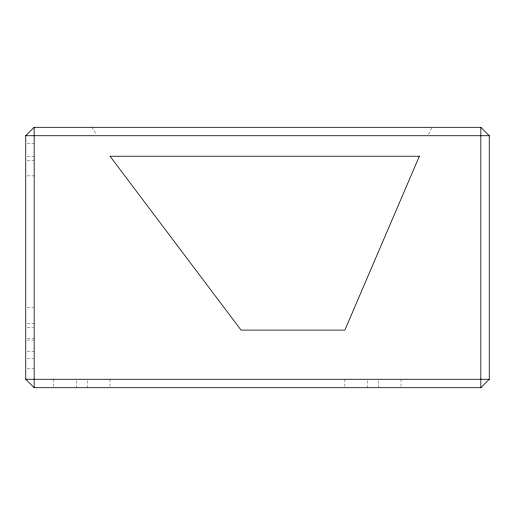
<?xml version="1.0" encoding="UTF-8"?>
<svg xmlns="http://www.w3.org/2000/svg" width="515" height="515" viewBox="0 0 515 515"><rect width="100%" height="100%" fill="white"/><g stroke="black" fill="none" stroke-linecap="round" stroke-linejoin="round"><path stroke-width="0.39" stroke-dasharray="2.58 1.93" d="M428.589 134.318L431.95 127.302M27.282 143.453L34.177 143.453M27.282 156.232L34.177 156.232M27.282 160.307L34.177 160.307M27.282 175.898L34.177 175.898M27.282 307.783L33.411 307.783M27.282 323.233L34.177 323.233M27.282 327.443L33.411 327.443M27.282 338.542L34.177 338.542M27.282 340.087L33.411 340.087M27.282 351.327L34.177 351.327M27.282 358.208L33.411 358.208M27.282 368.18L34.177 368.18M91.799 127.302L96.421 134.428M401.043 379.272L401.043 386.932M378.57 380.804L378.57 387.698M367.337 380.804L367.337 387.698M344.863 379.272L344.863 386.932M110.023 379.272L110.023 386.932M87.55 380.804L87.55 387.698M76.317 380.804L76.317 387.698M53.843 379.272L53.843 386.932"/><path stroke-width="0.77" d="M25.75 135.728L34.177 127.302L480.823 127.302L489.25 135.728L489.25 379.272L480.823 387.698L34.177 387.698L25.75 379.272L25.75 135.728L489.25 135.728M25.75 379.272L489.25 379.272M480.823 127.302L480.823 387.698M34.177 127.302L34.177 387.698M419.352 156.232L344.863 330.115L241.065 330.115L110.023 156.232L419.352 156.232"/></g></svg>
